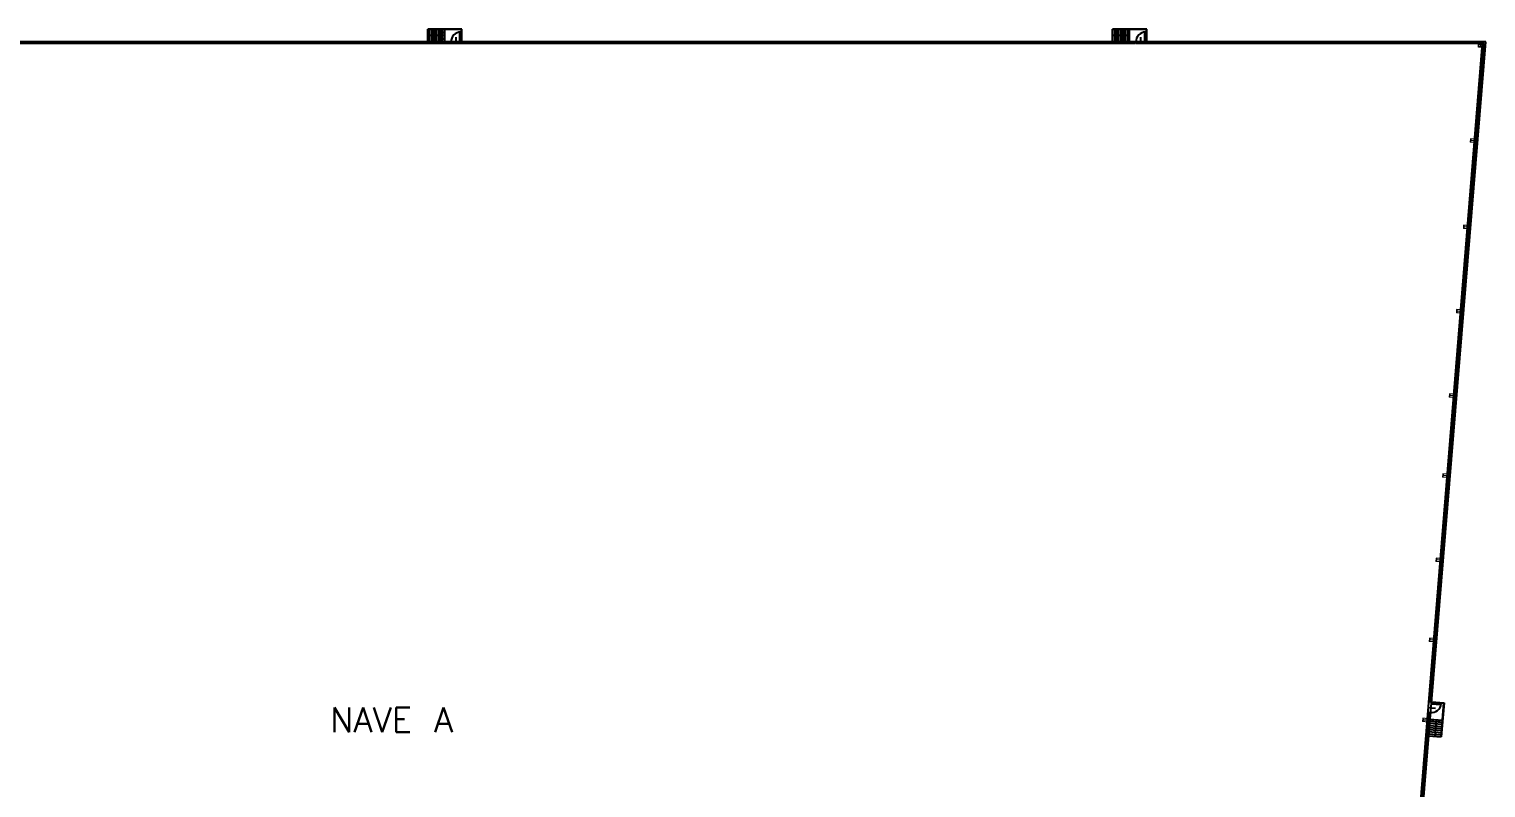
# Model space of a CAD drawing. Header units: millimetres. Extents: x 161 to 540, y 104 to 460.
# Drawn here: x 367.7 to 540.4, y 366.5 to 456.5 of the extents above; entities that cross this region are included whole.
import ezdxf

# ---------------------------------------------------------------- set-up
doc = ezdxf.new("R2010")
doc.units = ezdxf.units.MM
doc.linetypes.add('XKITLINE00', pattern=[0])
for name, color, linetype in [('10-CARP-SLIA', 15, 'Continuous'), ('ARQ', 1, 'Continuous'), ('Muros', 3, 'Continuous')]:
    doc.layers.add(name, color=color, linetype=linetype)
doc.layers.add('Parte', color=2, linetype='Continuous', lineweight=0)
doc.styles.get("Standard").update_dxf_attribs({"font": 'txt.shx'})

msp = doc.modelspace()

# ---------------------------------------------------------------- linework, layer by layer
for p, q in [((540.21, 455.01), (320.51, 455.01)), ((530.17, 334.04), (540.01, 454.81)), ((530.45, 334.01), (540.21, 453.01))]:
    msp.add_line(p, q)
at = {"layer": '10-CARP-SLIA'}
for p, q in [((417.69, 455.01), (418.89, 455.01)), ((418.89, 454.81), (417.69, 454.81)), ((498.89, 455.01), (500.09, 455.01)), ((500.09, 454.81), (498.89, 454.81))]:
    msp.add_line(p, q, dxfattribs=at)
for centre, start, end in [((418.87, 455.02), 91.1095, 181.9763), ((500.07, 455.02), 91.1095, 181.9763), ((533.94, 376.59), 263.2515, 354.1183)]:
    msp.add_arc(centre, 1.16, start, end, dxfattribs=at)
at = {"layer": 'ARQ'}
for p, q in [((418.99, 456.51), (414.94, 456.51)), ((414.94, 455.01), (414.94, 456.51)), ((418.99, 456.46), (414.94, 456.46)), ((415.19, 455.01), (415.19, 456.46)), ((415.44, 455.01), (415.44, 456.46)), ((415.44, 455.01), (415.44, 456.46)), ((415.69, 455.01), (415.69, 456.46)), ((415.94, 455.01), (415.94, 456.46)), ((416.19, 455.01), (416.19, 456.46)), ((416.19, 455.01), (416.19, 456.46)), ((416.44, 455.01), (416.44, 456.46)), ((416.69, 455.01), (416.69, 456.46)), ((416.94, 455.01), (416.94, 456.46)), ((418.94, 455.01), (418.94, 456.51)), ((418.99, 455.01), (418.99, 456.51)), ((500.19, 456.51), (496.14, 456.51)), ((496.14, 455.01), (496.14, 456.51)), ((500.19, 456.46), (496.14, 456.46)), ((496.39, 455.01), (496.39, 456.46)), ((496.64, 455.01), (496.64, 456.46)), ((496.64, 455.01), (496.64, 456.46)), ((496.89, 455.01), (496.89, 456.46)), ((497.14, 455.01), (497.14, 456.46)), ((497.39, 455.01), (497.39, 456.46)), ((497.39, 455.01), (497.39, 456.46)), ((497.64, 455.01), (497.64, 456.46)), ((497.89, 455.01), (497.89, 456.46)), ((498.14, 455.01), (498.14, 456.46)), ((500.14, 455.01), (500.14, 456.51)), ((500.19, 455.01), (500.19, 456.51)), ((416.94, 455.74), (414.94, 455.74)), ((418.29, 454.71), (418.29, 455.55)), ((498.14, 455.74), (496.14, 455.74)), ((499.49, 454.71), (499.49, 455.55)), ((533.94, 376.71), (535.44, 376.59)), ((533.94, 376.66), (535.43, 376.54)), ((535.39, 376.59), (535.05, 372.55)), ((535.44, 376.59), (535.1, 372.55)), ((533.59, 376.04), (534.42, 375.97)), ((533.65, 373.17), (535.09, 373.05)), ((533.65, 373.17), (535.09, 373.05)), ((533.67, 373.42), (535.11, 373.3)), ((533.69, 373.67), (535.13, 373.55)), ((533.71, 373.92), (535.16, 373.8)), ((533.71, 373.92), (535.16, 373.8)), ((533.73, 374.17), (535.18, 374.05)), ((533.75, 374.42), (535.2, 374.3)), ((533.77, 374.67), (535.22, 374.55)), ((534.5, 374.61), (534.33, 372.61)), ((533.61, 372.67), (535.1, 372.55)), ((533.63, 372.92), (535.07, 372.8))]:
    msp.add_line(p, q, dxfattribs=at)
at = {"layer": 'ARQ', "const_width": 0.1}
for points in [[(416.69, 456.39), (416.94, 455.74), (416.69, 455.09)], [(497.89, 456.39), (498.14, 455.74), (497.89, 455.09)], [(535.12, 374.3), (534.5, 374.61), (533.83, 374.41)]]:
    msp.add_lwpolyline(points, dxfattribs=at)
at = {"layer": 'ARQ', "elevation": 3.77}
for points in [[(418.79, 455.07), (418.74, 455.07), (418.74, 456.07), (418.79, 456.07)], [(499.99, 455.07), (499.94, 455.07), (499.94, 456.07), (499.99, 456.07)], [(533.98, 376.51), (533.98, 376.46), (534.98, 376.38), (534.98, 376.43)]]:
    msp.add_lwpolyline(points, close=True, dxfattribs=at)
at = {"layer": 'ARQ', "const_width": 0.05}
for points in [[(414.94, 455.76, -1), (414.94, 455.71, -1)], [(496.14, 455.76, -1), (496.14, 455.71, -1)], [(534.35, 372.61, 1), (534.3, 372.62, 1)]]:
    msp.add_lwpolyline(points, format="xyb", close=True, dxfattribs=at)
at = {"layer": 'Muros'}
for p, q in [((417.6, 455.01), (337.6, 455.01)), ((417.69, 454.81), (337.69, 454.81)), ((417.69, 455.01), (417.69, 454.81)), ((498.8, 455.01), (418.8, 455.01)), ((498.8, 454.81), (418.8, 454.81)), ((498.89, 455.01), (498.89, 454.81)), ((540.4, 455.01), (500, 455.01)), ((540.18, 454.81), (500.09, 454.81)), ((533.74, 376.63), (540.18, 454.81)), ((533.94, 376.61), (540.4, 455.01)), ((530.28, 334.21), (533.64, 375.43)), ((530.46, 334.01), (533.84, 375.41)), ((533.84, 375.41), (533.64, 375.43))]:
    msp.add_line(p, q, dxfattribs=at)
at = {"layer": 'Parte', "color": 2, "linetype": 'XKITLINE00', "lineweight": 0}
for p, q in [((539.51, 454.38), (539.54, 454.76)), ((539.91, 454.34), (539.51, 454.38)), ((539.54, 454.76), (539.94, 454.73)), ((539.72, 454.39), (539.7, 454.39)), ((539.94, 454.73), (539.91, 454.34)), ((538.58, 443.51), (538.54, 443.11)), ((539.14, 443.06), (538.54, 443.11)), ((539.18, 443.46), (538.58, 443.51)), ((539.18, 443.46), (539.14, 443.06)), ((537.76, 433.26), (537.73, 432.86)), ((538.33, 432.81), (537.73, 432.86)), ((538.36, 433.21), (537.76, 433.26)), ((538.36, 433.21), (538.33, 432.81)), ((536.93, 423.26), (536.9, 422.86)), ((537.53, 423.21), (536.93, 423.26)), ((537.53, 423.21), (537.5, 422.81)), ((537.49, 422.81), (536.9, 422.86)), ((536.1, 413.26), (536.06, 412.86)), ((536.66, 412.81), (536.06, 412.86)), ((536.69, 413.21), (536.1, 413.26)), ((536.69, 413.21), (536.66, 412.81)), ((535.3, 403.76), (535.27, 403.36)), ((535.87, 403.31), (535.27, 403.36)), ((535.9, 403.71), (535.3, 403.76)), ((535.9, 403.71), (535.87, 403.31)), ((534.51, 393.76), (534.48, 393.36)), ((535.08, 393.31), (534.48, 393.36)), ((535.11, 393.71), (534.51, 393.76)), ((535.11, 393.71), (535.08, 393.31)), ((533.72, 384.26), (533.69, 383.86)), ((534.28, 383.81), (533.69, 383.86)), ((534.32, 384.21), (533.72, 384.26)), ((534.32, 384.21), (534.28, 383.81)), ((532.93, 374.76), (532.89, 374.36)), ((533.49, 374.31), (532.89, 374.36)), ((533.52, 374.71), (532.93, 374.76)), ((533.52, 374.71), (533.49, 374.31))]:
    msp.add_line(p, q, dxfattribs=at)
at = {"layer": 'Parte', "color": 3, "linetype": 'XKITLINE00', "lineweight": 0}
for p, q in [((539.54, 454.42), (539.53, 454.4)), ((539.88, 454.37), (539.53, 454.4)), ((539.7, 454.4), (539.54, 454.42)), ((539.91, 454.7), (539.56, 454.73)), ((539.56, 454.73), (539.56, 454.71)), ((539.56, 454.71), (539.73, 454.7)), ((539.71, 454.4), (539.7, 454.4)), ((539.7, 454.4), (539.7, 454.4)), ((539.73, 454.7), (539.71, 454.41)), ((539.71, 454.41), (539.74, 454.7)), ((539.71, 454.41), (539.71, 454.4)), ((539.71, 454.4), (539.71, 454.41)), ((539.71, 454.4), (539.71, 454.4)), ((539.72, 454.4), (539.71, 454.4)), ((539.71, 454.4), (539.71, 454.4)), ((539.88, 454.39), (539.72, 454.4)), ((539.72, 454.4), (539.72, 454.4)), ((539.73, 454.7), (539.73, 454.7)), ((539.73, 454.7), (539.73, 454.7)), ((539.73, 454.7), (539.73, 454.7)), ((539.73, 454.7), (539.73, 454.7)), ((539.74, 454.7), (539.74, 454.7)), ((539.74, 454.7), (539.74, 454.7)), ((539.74, 454.7), (539.74, 454.7)), ((539.74, 454.7), (539.74, 454.7)), ((539.74, 454.7), (539.91, 454.69)), ((539.88, 454.39), (539.88, 454.37)), ((539.91, 454.7), (539.91, 454.69)), ((538.61, 443.41), (538.59, 443.2)), ((538.59, 443.2), (538.6, 443.2)), ((538.6, 443.2), (538.61, 443.3)), ((538.62, 443.41), (538.61, 443.41)), ((538.61, 443.31), (538.62, 443.41)), ((538.62, 443.31), (538.61, 443.31)), ((538.61, 443.31), (538.61, 443.31)), ((538.61, 443.31), (538.61, 443.31)), ((538.61, 443.31), (538.61, 443.31)), ((538.61, 443.3), (538.61, 443.3)), ((538.61, 443.3), (538.61, 443.3)), ((538.61, 443.3), (538.61, 443.3)), ((538.61, 443.3), (538.61, 443.3)), ((539.11, 443.26), (538.61, 443.3)), ((539.11, 443.26), (538.62, 443.31)), ((539.11, 443.26), (539.1, 443.16)), ((539.11, 443.16), (539.1, 443.16)), ((539.12, 443.36), (539.11, 443.27)), ((539.13, 443.36), (539.11, 443.16)), ((539.11, 443.27), (539.11, 443.27)), ((539.11, 443.27), (539.11, 443.27)), ((539.11, 443.27), (539.11, 443.26)), ((539.11, 443.26), (539.11, 443.26)), ((539.11, 443.26), (539.11, 443.26)), ((539.11, 443.26), (539.11, 443.26)), ((539.11, 443.26), (539.11, 443.26)), ((539.11, 443.26), (539.11, 443.26)), ((539.13, 443.36), (539.12, 443.36)), ((537.79, 433.18), (537.77, 432.93)), ((537.77, 432.93), (537.79, 432.93)), ((537.81, 433.18), (537.79, 433.18)), ((537.79, 432.93), (537.8, 433.05)), ((537.8, 433.06), (537.81, 433.18)), ((537.8, 433.06), (537.8, 433.06)), ((537.8, 433.06), (537.8, 433.06)), ((537.8, 433.06), (537.8, 433.06)), ((537.8, 433.06), (537.8, 433.06)), ((538.29, 433.02), (537.8, 433.06)), ((537.8, 433.05), (537.8, 433.05)), ((537.8, 433.05), (537.8, 433.05)), ((537.8, 433.05), (537.8, 433.05)), ((537.8, 433.05), (537.8, 433.05)), ((538.29, 433.01), (537.8, 433.05)), ((538.29, 433.01), (538.28, 432.89)), ((538.3, 432.89), (538.28, 432.89)), ((538.3, 433.14), (538.29, 433.02)), ((538.29, 433.02), (538.29, 433.02)), ((538.29, 433.02), (538.29, 433.02)), ((538.29, 433.02), (538.29, 433.02)), ((538.29, 433.02), (538.29, 433.02)), ((538.29, 433.01), (538.29, 433.01)), ((538.29, 433.01), (538.29, 433.01)), ((538.29, 433.01), (538.29, 433.01)), ((538.29, 433.01), (538.29, 433.01)), ((538.32, 433.14), (538.3, 433.14)), ((538.32, 433.14), (538.3, 432.89)), ((536.96, 423.16), (536.94, 422.95)), ((536.94, 422.95), (536.95, 422.95)), ((536.95, 422.95), (536.96, 423.05)), ((536.97, 423.16), (536.96, 423.16)), ((536.96, 423.06), (536.97, 423.16)), ((536.96, 423.06), (536.96, 423.06)), ((536.96, 423.06), (536.96, 423.06)), ((536.96, 423.06), (536.96, 423.06)), ((536.96, 423.06), (536.96, 423.06)), ((537.46, 423.02), (536.96, 423.06)), ((536.96, 423.05), (536.96, 423.05)), ((536.96, 423.05), (536.96, 423.05)), ((536.96, 423.05), (536.96, 423.05)), ((536.96, 423.05), (536.96, 423.05)), ((537.46, 423.01), (536.96, 423.05)), ((537.46, 423.01), (537.45, 422.91)), ((537.46, 422.91), (537.45, 422.91)), ((537.47, 423.11), (537.46, 423.02)), ((537.48, 423.11), (537.46, 422.91)), ((537.46, 423.02), (537.46, 423.02)), ((537.46, 423.02), (537.46, 423.02)), ((537.46, 423.02), (537.46, 423.02)), ((537.46, 423.02), (537.46, 423.02)), ((537.46, 423.01), (537.46, 423.01)), ((537.46, 423.01), (537.46, 423.01)), ((537.46, 423.01), (537.46, 423.01)), ((537.46, 423.01), (537.46, 423.01)), ((537.48, 423.11), (537.47, 423.11)), ((536.12, 413.18), (536.1, 412.93)), ((536.1, 412.93), (536.12, 412.93)), ((536.14, 413.18), (536.12, 413.18)), ((536.12, 412.93), (536.13, 413.05)), ((536.13, 413.06), (536.14, 413.18)), ((536.13, 413.06), (536.13, 413.06)), ((536.13, 413.06), (536.13, 413.06)), ((536.13, 413.06), (536.13, 413.06)), ((536.13, 413.06), (536.13, 413.06)), ((536.62, 413.02), (536.13, 413.06)), ((536.13, 413.05), (536.13, 413.05)), ((536.13, 413.05), (536.13, 413.05)), ((536.13, 413.05), (536.13, 413.05)), ((536.13, 413.05), (536.13, 413.05)), ((536.62, 413.01), (536.13, 413.05)), ((536.62, 413.01), (536.61, 412.89)), ((536.63, 412.89), (536.61, 412.89)), ((536.63, 413.02), (536.62, 413.02)), ((536.62, 413.02), (536.62, 413.02)), ((536.62, 413.02), (536.62, 413.02)), ((536.62, 413.01), (536.62, 413.01)), ((536.62, 413.01), (536.62, 413.01)), ((536.62, 413.01), (536.62, 413.01)), ((536.62, 413.01), (536.62, 413.01)), ((536.64, 413.14), (536.63, 413.02)), ((536.65, 413.14), (536.63, 412.89)), ((536.63, 413.02), (536.63, 413.02)), ((536.65, 413.14), (536.64, 413.14)), ((535.33, 403.68), (535.31, 403.43)), ((535.31, 403.43), (535.32, 403.43)), ((535.32, 403.43), (535.33, 403.55)), ((535.35, 403.68), (535.33, 403.68)), ((535.33, 403.55), (535.33, 403.55)), ((535.33, 403.55), (535.34, 403.55)), ((535.34, 403.56), (535.35, 403.68)), ((535.34, 403.56), (535.34, 403.56)), ((535.34, 403.56), (535.34, 403.56)), ((535.34, 403.56), (535.34, 403.56)), ((535.34, 403.56), (535.34, 403.56)), ((535.83, 403.52), (535.34, 403.56)), ((535.34, 403.55), (535.34, 403.55)), ((535.34, 403.55), (535.34, 403.55)), ((535.83, 403.51), (535.34, 403.55)), ((535.83, 403.51), (535.82, 403.39)), ((535.83, 403.39), (535.82, 403.39)), ((535.84, 403.64), (535.83, 403.52)), ((535.86, 403.64), (535.83, 403.39)), ((535.83, 403.52), (535.83, 403.52)), ((535.83, 403.52), (535.83, 403.52)), ((535.83, 403.52), (535.83, 403.52)), ((535.83, 403.52), (535.83, 403.52)), ((535.83, 403.51), (535.83, 403.51)), ((535.83, 403.51), (535.83, 403.51)), ((535.83, 403.51), (535.83, 403.51)), ((535.83, 403.51), (535.83, 403.51)), ((535.86, 403.64), (535.84, 403.64)), ((534.54, 393.68), (534.52, 393.43)), ((534.52, 393.43), (534.53, 393.43)), ((534.53, 393.43), (534.54, 393.55)), ((534.55, 393.68), (534.54, 393.68)), ((534.54, 393.56), (534.55, 393.68)), ((534.55, 393.56), (534.54, 393.56)), ((534.54, 393.56), (534.54, 393.56)), ((534.54, 393.56), (534.54, 393.56)), ((534.54, 393.56), (534.54, 393.56)), ((534.54, 393.55), (534.54, 393.55)), ((534.54, 393.55), (534.54, 393.55)), ((534.54, 393.55), (534.54, 393.55)), ((534.54, 393.55), (534.55, 393.55)), ((535.04, 393.52), (534.55, 393.56)), ((535.04, 393.51), (534.55, 393.55)), ((535.04, 393.51), (535.03, 393.39)), ((535.04, 393.39), (535.03, 393.39)), ((535.05, 393.64), (535.04, 393.52)), ((535.06, 393.64), (535.04, 393.39)), ((535.04, 393.52), (535.04, 393.52)), ((535.04, 393.52), (535.04, 393.52)), ((535.04, 393.52), (535.04, 393.52)), ((535.04, 393.52), (535.04, 393.52)), ((535.04, 393.51), (535.04, 393.51)), ((535.04, 393.51), (535.04, 393.51)), ((535.04, 393.51), (535.04, 393.51)), ((535.04, 393.51), (535.04, 393.51)), ((535.06, 393.64), (535.05, 393.64)), ((533.75, 384.18), (533.73, 383.93)), ((533.73, 383.93), (533.74, 383.93)), ((533.74, 383.93), (533.75, 384.05)), ((533.76, 384.18), (533.75, 384.18)), ((533.75, 384.06), (533.76, 384.18)), ((533.75, 384.06), (533.75, 384.06)), ((533.75, 384.06), (533.75, 384.06)), ((533.75, 384.06), (533.75, 384.06)), ((533.75, 384.06), (533.75, 384.06)), ((534.24, 384.02), (533.75, 384.06)), ((533.75, 384.05), (533.75, 384.05)), ((533.75, 384.05), (533.75, 384.05)), ((533.75, 384.05), (533.75, 384.05)), ((533.75, 384.05), (533.75, 384.05)), ((534.24, 384.01), (533.75, 384.05)), ((534.25, 384.02), (534.24, 384.02)), ((534.24, 384.01), (534.25, 384.01)), ((534.25, 384.01), (534.24, 383.89)), ((534.25, 383.89), (534.24, 383.89)), ((534.26, 384.14), (534.25, 384.02)), ((534.27, 384.14), (534.25, 383.89)), ((534.25, 384.02), (534.25, 384.02)), ((534.25, 384.02), (534.25, 384.02)), ((534.25, 384.02), (534.25, 384.02)), ((534.25, 384.01), (534.25, 384.01)), ((534.25, 384.01), (534.25, 384.01)), ((534.25, 384.01), (534.25, 384.01)), ((534.27, 384.14), (534.26, 384.14)), ((532.95, 374.66), (532.94, 374.45)), ((532.94, 374.45), (532.95, 374.45)), ((532.97, 374.66), (532.95, 374.66)), ((532.95, 374.45), (532.96, 374.55)), ((532.96, 374.56), (532.97, 374.66)), ((532.96, 374.56), (532.96, 374.56)), ((532.96, 374.56), (532.96, 374.56)), ((532.96, 374.56), (532.96, 374.56)), ((532.96, 374.56), (532.96, 374.56)), ((533.45, 374.52), (532.96, 374.56)), ((532.96, 374.55), (532.96, 374.55)), ((532.96, 374.55), (532.96, 374.55)), ((532.96, 374.55), (532.96, 374.55)), ((532.96, 374.55), (532.96, 374.55)), ((533.45, 374.51), (532.96, 374.55)), ((533.46, 374.52), (533.45, 374.52)), ((533.45, 374.52), (533.45, 374.52)), ((533.45, 374.52), (533.45, 374.52)), ((533.45, 374.51), (533.45, 374.51)), ((533.45, 374.51), (533.45, 374.51)), ((533.45, 374.51), (533.45, 374.51)), ((533.45, 374.51), (533.45, 374.41)), ((533.45, 374.51), (533.45, 374.51)), ((533.46, 374.41), (533.45, 374.41)), ((533.48, 374.61), (533.46, 374.61)), ((533.46, 374.61), (533.46, 374.52)), ((533.48, 374.61), (533.46, 374.41)), ((533.46, 374.52), (533.46, 374.52))]:
    msp.add_line(p, q, dxfattribs=at)
at = {"layer": 'Parte', "color": 2, "linetype": 'XKITLINE00', "lineweight": 0}
for centre, start, end in [((539.91, 454.34), 265.2345, 355.2345), ((539.14, 443.06), 265.2315, 355.2315), ((539.18, 443.46), 355.2315, 85.2315), ((538.33, 432.81), 265.2315, 355.2315), ((538.36, 433.21), 355.2315, 85.2315), ((537.53, 423.21), 355.2315, 85.2315), ((537.49, 422.81), 265.2315, 355.2315), ((536.69, 413.21), 355.2315, 85.2315), ((536.66, 412.81), 265.2315, 355.2315), ((535.87, 403.31), 265.2315, 355.2315), ((535.9, 403.71), 355.2315, 85.2315), ((535.08, 393.31), 265.2315, 355.2315), ((535.11, 393.71), 355.2315, 85.2315), ((534.28, 383.81), 265.2315, 355.2315), ((534.32, 384.21), 355.2315, 85.2315), ((533.49, 374.31), 265.2315, 355.2315), ((533.52, 374.71), 355.2315, 85.2315)]:
    msp.add_arc(centre, 0.0005, start, end, dxfattribs=at)

# ---------------------------------------------------------------- texts
at = {"insert": (403.36, 376.05), "char_height": 2.94, "attachment_point": 1}
msp.add_mtext_dynamic_manual_height_columns('NAVE A', width=46.5402, gutter_width=12.5, heights=[0], dxfattribs=at)

doc.saveas('drawing.dxf')
